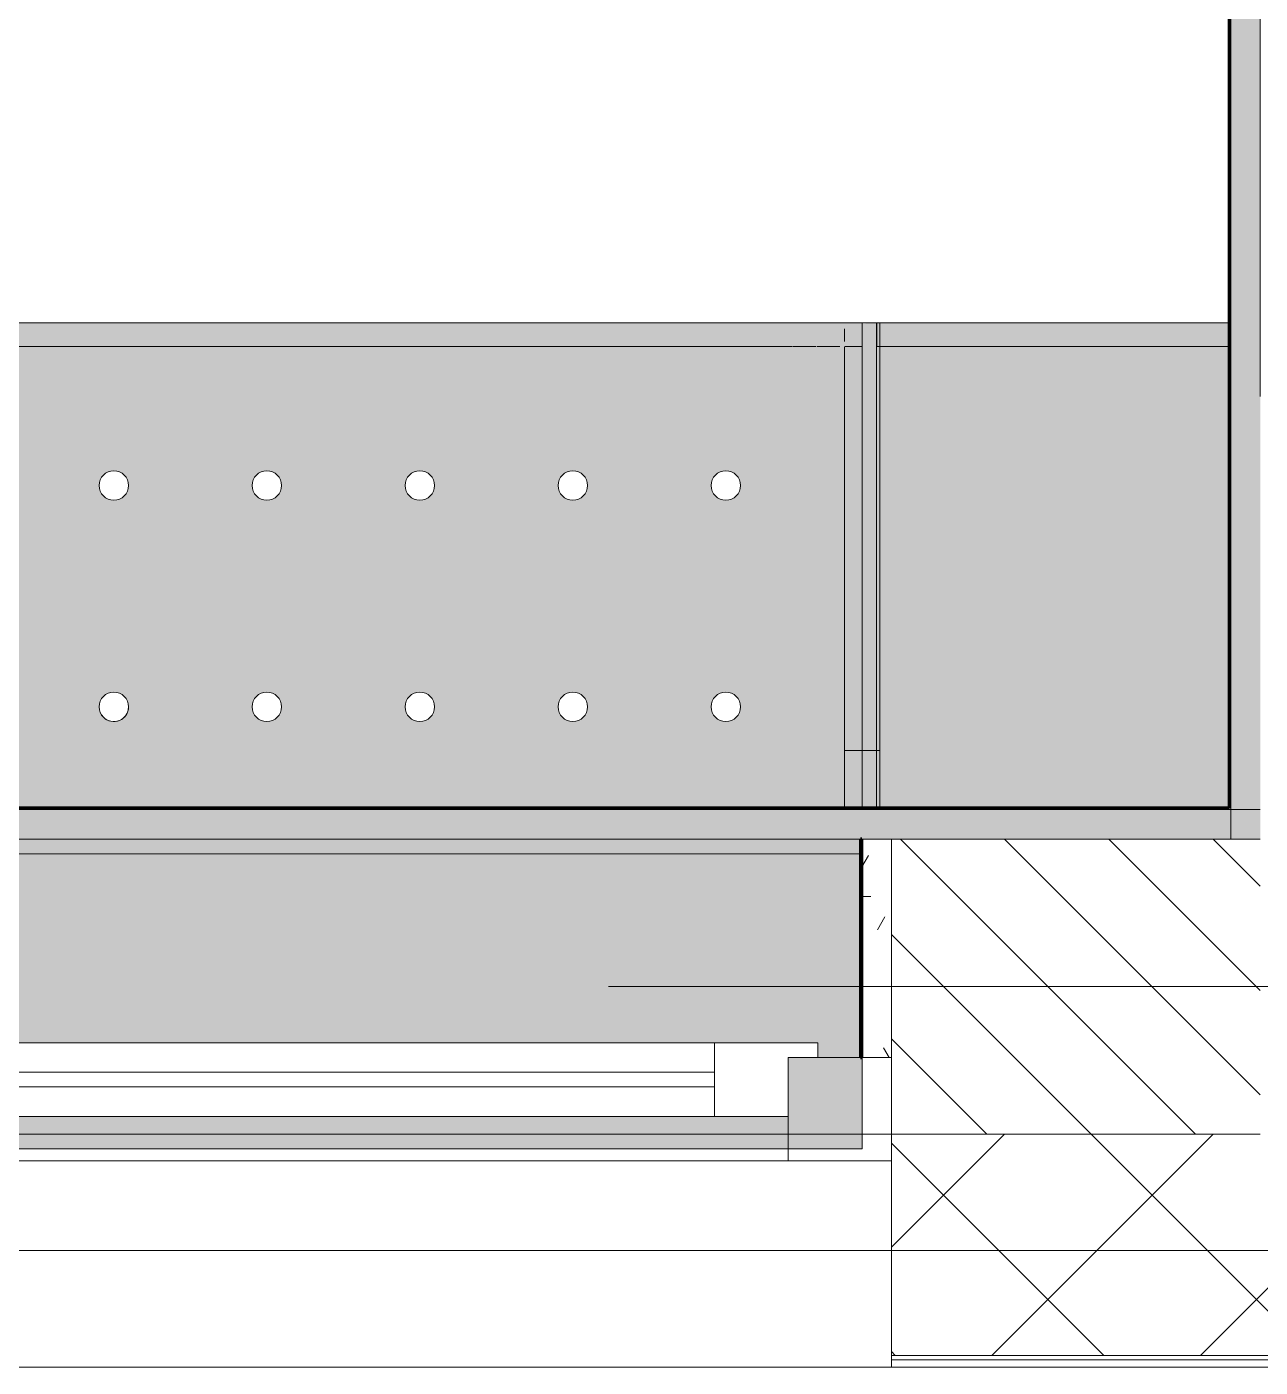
# Model space of a CAD drawing. Header units: millimetres. Extents: x 35157 to 232994, y -8553 to 29000.
# Drawn here: x 64574 to 65410, y -258 to 651 of the extents above; entities that cross this region are included whole.
import ezdxf

# ---------------------------------------------------------------- set-up
doc = ezdxf.new("R2010")
doc.units = ezdxf.units.MM
doc.linetypes.add('Осевая', pattern=[3175, 635, -476.25, 1587.5, -476.25])
for name, color, linetype, lineweight in [('A-GLAZ', 7, 'Continuous', 9), ('A-GLAZ-1', 7, 'Continuous', 13), ('A-WALL', 7, 'Continuous', 9), ('I-WALL', 7, 'Continuous', 9), ('Оси-2', 7, 'Осевая', 9)]:
    doc.layers.add(name, color=color, linetype=linetype, lineweight=lineweight)
for name, color, linetype, lineweight, true_color in [('A-WALL-1', 7, 'Continuous', 9, 0xc0c0c0), ('A-WALL-2', 7, 'Continuous', 9, 0xcbc7bf), ('A-WALL-4', 7, 'Continuous', 9, 0xff80c0), ('I-WALL-19', 7, 'Continuous', 80, 0xffd2ff), ('I-WALL-5', 7, 'Continuous', 9, 0xc0c0c0), ('I-WALL-9', 7, 'Continuous', 80, 0xff80c0), ('S-WALL-ANLY', 7, 'Continuous', 13, 0x008040), ('S-WALL-ANLY-1', 7, 'Continuous', 5, 0x008040), ('Знаки-1', 7, 'Continuous', 9, 0xc1bbaf), ('Знаки-3', 9, 'Continuous', 9, 0x808080), ('Знаки-4', 7, 'Continuous', 9, 0xaba79f), ('Знаки-5', 7, 'Continuous', 9, 0xd1cabb), ('Знаки-6', 7, 'Continuous', 9, 0xccc5b7), ('Знаки-7', 7, 'Continuous', 9, 0xd5cdbe), ('Знаки-8', 7, 'Continuous', 9, 0xd4ccbd)]:
    doc.layers.add(name, color=color, linetype=linetype, lineweight=lineweight, true_color=true_color)
doc.layers.add('Знаки-2', color=7, linetype='Continuous', lineweight=9, transparency=0.5)
pattern_1 = [(0, (0, 0), (121.92, 30.48), [10.058, -81.382, 10.058, -81.382, -487.68]), (0, (0, 0), (121.92, 30.48), [-182.88, 10.058, -172.822, 10.058, -81.382, -213.36]), (0, (0, 0), (121.92, 30.48), [-457.2, 10.058, -50.902, 10.058, -142.342]), (120, (45.72, 15.24), (-87.356454, 90.345817), [10.058, -81.382, 10.058, -81.382, -487.68]), (120, (45.72, 15.24), (-87.356454, 90.345817), [-182.88, 10.058, -172.822, 10.058, -81.382, -213.36]), (120, (45.72, 15.24), (-87.356454, 90.345817), [-457.2, 10.058, -50.902, 10.058, -142.342]), (240, (60.96, 76.2), (-34.563546, -120.825817), [10.058, -81.382, 10.058, -81.382, -487.68]), (240, (60.96, 76.2), (-34.563546, -120.825817), [-182.88, 10.058, -172.822, 10.058, -81.382, -213.36]), (240, (60.96, 76.2), (-34.563546, -120.825817), [-457.2, 10.058, -50.902, 10.058, -142.342])]

# ---------------------------------------------------------------- blocks, each defined once
blk = doc.blocks.new('120_Окно_СКБ_2Ст - 120_Окно_СКБ_2Ст 3100х2500 _мал_створка слева_-22446080-План отделки стен 2 этажа в осях 12-23')
at = {"layer": 'A-GLAZ'}
for p, q in [((1550, -57), (-1550, -57)), ((-1430, -107), (600, -107)), ((600, -117), (-1430, -117)), ((-1530, -127), (-1500, -127))]:
    blk.add_line(p, q, dxfattribs=at)
at = {"layer": 'A-GLAZ-1'}
for p, q in [((-1550, -127), (-1550, -57)), ((-1550, -57), (-1480, -57)), ((-1480, -57), (-1480, -127)), ((650, -87), (-1480, -87)), ((-1480, -87), (-1480, -127)), ((-1430, -137), (-1430, -87)), ((-1480, -127), (-1550, -127)), ((-1480, -127), (-1500, -127)), ((-1500, -127), (-1500, -137)), ((-1500, -137), (670, -137)), ((670, -137), (-1500, -137))]:
    blk.add_line(p, q, dxfattribs=at)
blk = doc.blocks.new('Зашивка радиатора_ с перфорацией М6 - Зашивка радиатора_ с перфорацией М6-V47-План отделки стен 2 этажа в осях 12-23')
at = {"layer": 'Знаки-2'}
h = blk.add_hatch(color=256, dxfattribs=at)
h.paths.add_polyline_path([(2690, 380), (-370, 380), (-369.79, 180), (2690, 180), (2690, 358.06)])
h.paths.add_polyline_path([(-319.79, 358.06), (1810.21, 358.06), (1810.21, 318.06), (1830.21, 318.06), (1830.21, 308.06), (-339.79, 308.06), (-339.79, 318.06), (-319.79, 318.06)])
h.paths.add_polyline_path([(2163.6, 358.06), (2640.21, 358.06), (2640.21, 318.06), (2660.21, 318.06), (2660.21, 308.06), (1860.21, 308.06), (1860.21, 318.06), (1880.21, 318.06), (1880.21, 358.06)])
h = blk.add_hatch(color=256, dxfattribs=at)
h.paths.add_polyline_path([(2538.68, 180), (-369.79, 179.37), (-369.79, 170.06), (2690, 170.06), (2690, 180)])
h.paths.add_polyline_path([(1788.52, 150.06), (-370, 150.06), (-370, -179.94), (2690, -179.94), (2690, 150.06), (1976.06, 150.06)])
h.paths.add_polyline_path([(2005, 90.35), (2010, 89.02), (2013.66, 85.35), (2015, 80.35), (2013.66, 75.35), (2010, 71.69), (2005, 70.35), (2000, 71.69), (1996.34, 75.35), (1995, 80.35), (1996.34, 85.35), (2000, 89.02), (2002.41, 90.01)])
h.paths.add_polyline_path([(2108.75, 90.35), (2113.75, 89.02), (2117.41, 85.35), (2118.75, 80.35), (2117.41, 75.35), (2113.75, 71.69), (2108.75, 70.35), (2103.75, 71.69), (2100.09, 75.35), (2098.75, 80.35), (2100.09, 85.35), (2103.75, 89.02), (2106.16, 90.01)])
h.paths.add_polyline_path([(1797.5, 90.35), (1802.5, 89.02), (1806.16, 85.35), (1807.5, 80.35), (1806.16, 75.35), (1802.5, 71.69), (1797.5, 70.35), (1792.5, 71.69), (1788.52, 76.13), (1787.5, 80.35), (1788.84, 85.35), (1792.5, 89.02), (1794.91, 90.01)])
h.paths.add_polyline_path([(1175, 90.35), (1180, 89.02), (1183.66, 85.35), (1185, 80.35), (1183.66, 75.35), (1180, 71.69), (1175, 70.35), (1170, 71.69), (1166.34, 75.35), (1165, 80.35), (1166.34, 85.35), (1170, 89.02), (1172.41, 90.01)])
h.paths.add_polyline_path([(1071.25, 90.35), (1076.25, 89.02), (1079.91, 85.35), (1081.25, 80.35), (1079.91, 75.35), (1076.25, 71.69), (1071.25, 70.35), (1066.25, 71.69), (1062.59, 75.35), (1061.25, 80.35), (1062.59, 85.35), (1066.25, 89.02), (1068.66, 90.01)])
h.paths.add_polyline_path([(1590, 90.35), (1595, 89.02), (1598.66, 85.35), (1600, 80.35), (1598.66, 75.35), (1595, 71.69), (1590, 70.35), (1585, 71.69), (1581.34, 75.35), (1580, 80.35), (1581.34, 85.35), (1585, 89.02), (1587.41, 90.01)])
h.paths.add_polyline_path([(1486.25, 90.35), (1491.25, 89.02), (1494.91, 85.35), (1496.25, 80.35), (1494.91, 75.35), (1491.25, 71.69), (1486.25, 70.35), (1481.25, 71.69), (1477.59, 75.35), (1476.25, 80.35), (1477.59, 85.35), (1481.25, 89.02), (1483.66, 90.01)])
h.paths.add_polyline_path([(863.75, 90.35), (868.75, 89.02), (872.41, 85.35), (873.75, 80.35), (872.41, 75.35), (868.75, 71.69), (863.75, 70.35), (858.75, 71.69), (855.09, 75.35), (853.75, 80.35), (855.09, 85.35), (858.75, 89.02), (861.16, 90.01)])
h.paths.add_polyline_path([(2420, 90.35), (2425, 89.02), (2428.66, 85.35), (2430, 80.35), (2428.66, 75.35), (2425, 71.69), (2420, 70.35), (2415, 71.69), (2411.34, 75.35), (2410, 80.35), (2411.34, 85.35), (2415, 89.02), (2417.41, 90.01)])
h.paths.add_polyline_path([(967.5, 90.35), (972.5, 89.02), (976.16, 85.35), (977.5, 80.35), (976.16, 75.35), (972.5, 71.69), (967.5, 70.35), (962.5, 71.69), (958.84, 75.35), (957.5, 80.35), (958.84, 85.35), (962.5, 89.02), (964.91, 90.01)])
h.paths.add_polyline_path([(2212.5, 90.35), (2217.5, 89.02), (2221.16, 85.35), (2222.5, 80.35), (2221.16, 75.35), (2217.5, 71.69), (2212.5, 70.35), (2207.5, 71.69), (2203.84, 75.35), (2202.5, 80.35), (2203.84, 85.35), (2207.5, 89.02), (2209.91, 90.01)])
h.paths.add_polyline_path([(1901.25, 90.35), (1906.25, 89.02), (1909.91, 85.35), (1911.25, 80.35), (1909.91, 75.35), (1906.25, 71.69), (1901.25, 70.35), (1896.25, 71.69), (1892.59, 75.35), (1891.25, 80.35), (1892.59, 85.35), (1896.25, 89.02), (1898.66, 90.01)])
h.paths.add_polyline_path([(1693.75, 90.35), (1698.75, 89.02), (1702.41, 85.35), (1703.75, 80.35), (1702.41, 75.35), (1698.75, 71.69), (1693.75, 70.35), (1688.75, 71.69), (1685.09, 75.35), (1683.75, 80.35), (1685.09, 85.35), (1688.75, 89.02), (1691.16, 90.01)])
h.paths.add_polyline_path([(1278.75, 90.35), (1283.75, 89.02), (1287.41, 85.35), (1288.75, 80.35), (1287.41, 75.35), (1283.75, 71.69), (1278.75, 70.35), (1273.75, 71.69), (1270.09, 75.35), (1268.75, 80.35), (1270.09, 85.35), (1273.75, 89.02), (1276.16, 90.01)])
h.paths.add_polyline_path([(2523.75, 90.35), (2528.75, 89.02), (2532.41, 85.35), (2533.75, 80.35), (2532.41, 75.35), (2528.75, 71.69), (2523.75, 70.35), (2518.75, 71.69), (2515.09, 75.35), (2513.75, 80.35), (2515.09, 85.35), (2518.75, 89.02), (2521.16, 90.01)])
h.paths.add_polyline_path([(1382.5, 90.35), (1387.5, 89.02), (1391.16, 85.35), (1392.5, 80.35), (1391.16, 75.35), (1387.5, 71.69), (1382.5, 70.35), (1377.5, 71.69), (1373.84, 75.35), (1372.5, 80.35), (1373.84, 85.35), (1377.5, 89.02), (1379.91, 90.01)])
h.paths.add_polyline_path([(2627.5, 90.35), (2632.5, 89.02), (2636.16, 85.35), (2637.5, 80.35), (2636.16, 75.35), (2632.5, 71.69), (2627.5, 70.35), (2622.5, 71.69), (2618.84, 75.35), (2617.5, 80.35), (2618.84, 85.35), (2622.5, 89.02), (2624.91, 90.01)])
h.paths.add_polyline_path([(2316.25, 90.35), (2321.25, 89.02), (2324.91, 85.35), (2326.25, 80.35), (2324.91, 75.35), (2321.25, 71.69), (2316.25, 70.35), (2311.25, 71.69), (2307.59, 75.35), (2306.25, 80.35), (2307.59, 85.35), (2311.25, 89.02), (2313.66, 90.01)])
h.paths.add_polyline_path([(345, 90.35), (350, 89.02), (353.66, 85.35), (355, 80.35), (353.66, 75.35), (350, 71.69), (345, 70.35), (340, 71.69), (336.34, 75.35), (335, 80.35), (336.34, 85.35), (340, 89.02), (342.41, 90.01)])
h.paths.add_polyline_path([(448.75, 90.35), (453.75, 89.02), (457.41, 85.35), (458.75, 80.35), (457.41, 75.35), (453.75, 71.69), (448.75, 70.35), (443.75, 71.69), (440.09, 75.35), (438.75, 80.35), (440.09, 85.35), (443.75, 89.02), (446.16, 90.01)])
h.paths.add_polyline_path([(552.5, 90.35), (557.5, 89.02), (561.16, 85.35), (562.5, 80.35), (561.16, 75.35), (557.5, 71.69), (552.5, 70.35), (547.5, 71.69), (543.84, 75.35), (542.5, 80.35), (543.84, 85.35), (547.5, 89.02), (549.91, 90.01)])
h.paths.add_polyline_path([(760, 90.35), (765, 89.02), (768.66, 85.35), (770, 80.35), (768.66, 75.35), (765, 71.69), (760, 70.35), (755, 71.69), (751.34, 75.35), (750, 80.35), (751.34, 85.35), (755, 89.02), (757.41, 90.01)])
h.paths.add_polyline_path([(241.25, 90.35), (246.25, 89.02), (249.91, 85.35), (251.25, 80.35), (249.91, 75.35), (246.25, 71.69), (241.25, 70.35), (236.25, 71.69), (232.59, 75.35), (231.25, 80.35), (232.59, 85.35), (236.25, 89.02), (238.66, 90.01)])
h.paths.add_polyline_path([(137.5, 90.35), (142.5, 89.02), (146.16, 85.35), (147.5, 80.35), (146.16, 75.35), (142.5, 71.69), (137.5, 70.35), (132.5, 71.69), (128.84, 75.35), (127.5, 80.35), (128.84, 85.35), (132.5, 89.02), (134.91, 90.01)])
h.paths.add_polyline_path([(33.75, 90.35), (38.75, 89.02), (42.41, 85.35), (43.75, 80.35), (42.41, 75.35), (38.75, 71.69), (33.75, 70.35), (28.75, 71.69), (25.09, 75.35), (23.75, 80.35), (25.09, 85.35), (28.75, 89.02), (31.16, 90.01)])
h.paths.add_polyline_path([(-70, 90.35), (-65, 89.02), (-61.34, 85.35), (-60, 80.35), (-61.34, 75.35), (-65, 71.69), (-70, 70.35), (-75, 71.69), (-78.66, 75.35), (-80, 80.35), (-78.66, 85.35), (-75, 89.02), (-72.59, 90.01)])
h.paths.add_polyline_path([(656.25, 90.35), (661.25, 89.02), (664.91, 85.35), (666.25, 80.35), (664.91, 75.35), (661.25, 71.69), (656.25, 70.35), (651.25, 71.69), (647.59, 75.35), (646.25, 80.35), (647.59, 85.35), (651.25, 89.02), (653.66, 90.01)])
h.paths.add_polyline_path([(-277.5, 90.35), (-272.5, 89.02), (-268.84, 85.35), (-267.5, 80.35), (-268.84, 75.35), (-272.5, 71.69), (-277.5, 70.35), (-282.5, 71.69), (-286.16, 75.35), (-287.5, 80.35), (-286.16, 85.35), (-282.5, 89.02), (-280.09, 90.01)])
h.paths.add_polyline_path([(-173.75, 90.35), (-168.75, 89.02), (-165.09, 85.35), (-163.75, 80.35), (-165.09, 75.35), (-168.75, 71.69), (-173.75, 70.35), (-178.75, 71.69), (-182.41, 75.35), (-183.75, 80.35), (-182.41, 85.35), (-178.75, 89.02), (-176.34, 90.01)])
h.paths.add_polyline_path([(967.5, -59.65), (972.5, -60.98), (976.16, -64.65), (977.5, -69.65), (976.16, -74.65), (972.5, -78.31), (967.5, -79.65), (962.5, -78.31), (958.84, -74.65), (957.5, -69.65), (958.84, -64.65), (962.5, -60.98), (964.91, -59.99)])
h.paths.add_polyline_path([(1901.25, -59.65), (1906.25, -60.98), (1909.91, -64.65), (1911.25, -69.65), (1909.91, -74.65), (1906.25, -78.31), (1901.25, -79.65), (1896.25, -78.31), (1892.59, -74.65), (1891.25, -69.65), (1892.59, -64.65), (1896.25, -60.98), (1898.66, -59.99)])
h.paths.add_polyline_path([(2627.5, -59.65), (2632.5, -60.98), (2636.16, -64.65), (2637.5, -69.65), (2636.16, -74.65), (2632.5, -78.31), (2627.5, -79.65), (2622.5, -78.31), (2618.84, -74.65), (2617.5, -69.65), (2618.84, -64.65), (2622.5, -60.98), (2624.91, -59.99)])
h.paths.add_polyline_path([(1486.25, -59.65), (1491.25, -60.98), (1494.91, -64.65), (1496.25, -69.65), (1494.91, -74.65), (1491.25, -78.31), (1486.25, -79.65), (1481.25, -78.31), (1477.59, -74.65), (1476.25, -69.65), (1477.59, -64.65), (1481.25, -60.98), (1483.66, -59.99)])
h.paths.add_polyline_path([(1693.75, -59.65), (1698.75, -60.98), (1702.41, -64.65), (1703.75, -69.65), (1702.41, -74.65), (1698.75, -78.31), (1693.75, -79.65), (1688.75, -78.31), (1685.09, -74.65), (1683.75, -69.65), (1685.09, -64.65), (1688.75, -60.98), (1691.16, -59.99)])
h.paths.add_polyline_path([(1071.25, -59.65), (1076.25, -60.98), (1079.91, -64.65), (1081.25, -69.65), (1079.91, -74.65), (1076.25, -78.31), (1071.25, -79.65), (1066.25, -78.31), (1062.59, -74.65), (1061.25, -69.65), (1062.59, -64.65), (1066.25, -60.98), (1068.66, -59.99)])
h.paths.add_polyline_path([(760, -59.65), (765, -60.98), (768.66, -64.65), (770, -69.65), (768.66, -74.65), (765, -78.31), (760, -79.65), (755, -78.31), (751.34, -74.65), (750, -69.65), (751.34, -64.65), (755, -60.98), (757.41, -59.99)])
h.paths.add_polyline_path([(2316.25, -59.65), (2321.25, -60.98), (2324.91, -64.65), (2326.25, -69.65), (2324.91, -74.65), (2321.25, -78.31), (2316.25, -79.65), (2311.25, -78.31), (2307.59, -74.65), (2306.25, -69.65), (2307.59, -64.65), (2311.25, -60.98), (2313.66, -59.99)])
h.paths.add_polyline_path([(1590, -59.65), (1595, -60.98), (1598.66, -64.65), (1600, -69.65), (1598.66, -74.65), (1595, -78.31), (1590, -79.65), (1585, -78.31), (1581.34, -74.65), (1580, -69.65), (1581.34, -64.65), (1585, -60.98), (1587.41, -59.99)])
h.paths.add_polyline_path([(2212.5, -59.65), (2217.5, -60.98), (2221.16, -64.65), (2222.5, -69.65), (2221.16, -74.65), (2217.5, -78.31), (2212.5, -79.65), (2207.5, -78.31), (2203.84, -74.65), (2202.5, -69.65), (2203.84, -64.65), (2207.5, -60.98), (2209.91, -59.99)])
h.paths.add_polyline_path([(1175, -59.65), (1180, -60.98), (1183.66, -64.65), (1185, -69.65), (1183.66, -74.65), (1180, -78.31), (1175, -79.65), (1170, -78.31), (1166.34, -74.65), (1165, -69.65), (1166.34, -64.65), (1170, -60.98), (1172.41, -59.99)])
h.paths.add_polyline_path([(2420, -59.65), (2425, -60.98), (2428.66, -64.65), (2430, -69.65), (2428.66, -74.65), (2425, -78.31), (2420, -79.65), (2415, -78.31), (2411.34, -74.65), (2410, -69.65), (2411.34, -64.65), (2415, -60.98), (2417.41, -59.99)])
h.paths.add_polyline_path([(2523.75, -59.65), (2528.75, -60.98), (2532.41, -64.65), (2533.75, -69.65), (2532.41, -74.65), (2528.75, -78.31), (2523.75, -79.65), (2518.75, -78.31), (2515.09, -74.65), (2513.75, -69.65), (2515.09, -64.65), (2518.75, -60.98), (2521.16, -59.99)])
h.paths.add_polyline_path([(1278.75, -59.65), (1283.75, -60.98), (1287.41, -64.65), (1288.75, -69.65), (1287.41, -74.65), (1283.75, -78.31), (1278.75, -79.65), (1273.75, -78.31), (1270.09, -74.65), (1268.75, -69.65), (1270.09, -64.65), (1273.75, -60.98), (1276.16, -59.99)])
h.paths.add_polyline_path([(2005, -59.65), (2010, -60.98), (2013.66, -64.65), (2015, -69.65), (2013.66, -74.65), (2010, -78.31), (2005, -79.65), (2000, -78.31), (1996.34, -74.65), (1995, -69.65), (1996.34, -64.65), (2000, -60.98), (2002.41, -59.99)])
h.paths.add_polyline_path([(863.75, -59.65), (868.75, -60.98), (872.41, -64.65), (873.75, -69.65), (872.41, -74.65), (868.75, -78.31), (863.75, -79.65), (858.75, -78.31), (855.09, -74.65), (853.75, -69.65), (855.09, -64.65), (858.75, -60.98), (861.16, -59.99)])
h.paths.add_polyline_path([(2108.75, -59.65), (2113.75, -60.98), (2117.41, -64.65), (2118.75, -69.65), (2117.41, -74.65), (2113.75, -78.31), (2108.75, -79.65), (2103.75, -78.31), (2100.09, -74.65), (2098.75, -69.65), (2100.09, -64.65), (2103.75, -60.98), (2106.16, -59.99)])
h.paths.add_polyline_path([(1382.5, -59.65), (1387.5, -60.98), (1391.16, -64.65), (1392.5, -69.65), (1391.16, -74.65), (1387.5, -78.31), (1382.5, -79.65), (1377.5, -78.31), (1373.84, -74.65), (1372.5, -69.65), (1373.84, -64.65), (1377.5, -60.98), (1379.91, -59.99)])
h.paths.add_polyline_path([(1797.5, -59.65), (1802.5, -60.98), (1806.16, -64.65), (1807.5, -69.65), (1806.16, -74.65), (1802.5, -78.31), (1797.5, -79.65), (1792.5, -78.31), (1788.52, -73.87), (1787.5, -69.65), (1788.84, -64.65), (1792.5, -60.98), (1794.91, -59.99)])
h.paths.add_polyline_path([(137.5, -59.65), (142.5, -60.98), (146.16, -64.65), (147.5, -69.65), (146.16, -74.65), (142.5, -78.31), (137.5, -79.65), (132.5, -78.31), (128.84, -74.65), (127.5, -69.65), (128.84, -64.65), (132.5, -60.98), (134.91, -59.99)])
h.paths.add_polyline_path([(241.25, -59.65), (246.25, -60.98), (249.91, -64.65), (251.25, -69.65), (249.91, -74.65), (246.25, -78.31), (241.25, -79.65), (236.25, -78.31), (232.59, -74.65), (231.25, -69.65), (232.59, -64.65), (236.25, -60.98), (238.66, -59.99)])
h.paths.add_polyline_path([(345, -59.65), (350, -60.98), (353.66, -64.65), (355, -69.65), (353.66, -74.65), (350, -78.31), (345, -79.65), (340, -78.31), (336.34, -74.65), (335, -69.65), (336.34, -64.65), (340, -60.98), (342.41, -59.99)])
h.paths.add_polyline_path([(33.75, -59.65), (38.75, -60.98), (42.41, -64.65), (43.75, -69.65), (42.41, -74.65), (38.75, -78.31), (33.75, -79.65), (28.75, -78.31), (25.09, -74.65), (23.75, -69.65), (25.09, -64.65), (28.75, -60.98), (31.16, -59.99)])
h.paths.add_polyline_path([(-173.75, -59.65), (-168.75, -60.98), (-165.09, -64.65), (-163.75, -69.65), (-165.09, -74.65), (-168.75, -78.31), (-173.75, -79.65), (-178.75, -78.31), (-182.41, -74.65), (-183.75, -69.65), (-182.41, -64.65), (-178.75, -60.98), (-176.34, -59.99)])
h.paths.add_polyline_path([(-70, -59.65), (-65, -60.98), (-61.34, -64.65), (-60, -69.65), (-61.34, -74.65), (-65, -78.31), (-70, -79.65), (-75, -78.31), (-78.66, -74.65), (-80, -69.65), (-78.66, -64.65), (-75, -60.98), (-72.59, -59.99)])
h.paths.add_polyline_path([(448.75, -59.65), (453.75, -60.98), (457.41, -64.65), (458.75, -69.65), (457.41, -74.65), (453.75, -78.31), (448.75, -79.65), (443.75, -78.31), (440.09, -74.65), (438.75, -69.65), (440.09, -64.65), (443.75, -60.98), (446.16, -59.99)])
h.paths.add_polyline_path([(656.25, -59.65), (661.25, -60.98), (664.91, -64.65), (666.25, -69.65), (664.91, -74.65), (661.25, -78.31), (656.25, -79.65), (651.25, -78.31), (647.59, -74.65), (646.25, -69.65), (647.59, -64.65), (651.25, -60.98), (653.66, -59.99)])
h.paths.add_polyline_path([(-277.5, -59.65), (-272.5, -60.98), (-268.84, -64.65), (-267.5, -69.65), (-268.84, -74.65), (-272.5, -78.31), (-277.5, -79.65), (-282.5, -78.31), (-286.16, -74.65), (-287.5, -69.65), (-286.16, -64.65), (-282.5, -60.98), (-280.09, -59.99)])
h.paths.add_polyline_path([(552.5, -59.65), (557.5, -60.98), (561.16, -64.65), (562.5, -69.65), (561.16, -74.65), (557.5, -78.31), (552.5, -79.65), (547.5, -78.31), (543.84, -74.65), (542.5, -69.65), (543.84, -64.65), (547.5, -60.98), (549.91, -59.99)])
for points in [[(2682.15, -163.94), (-370, -163.94), (-370, -179.94), (2690, -179.94), (2690, -163.94), (2682.38, -163.94)], [(-235, -163.94), (-260, -164.51), (-259.32, -179.94), (-220, -179.94), (-220.68, -163.94), (-234.82, -163.94)], [(-235, -163.94), (-260, -164.51), (-259.32, -179.94), (-220, -179.94), (-220.68, -163.94), (-234.82, -163.94)], [(-239.38, -163.94), (-250, -163.94), (-249.66, -179.94), (-230, -179.94), (-230.34, -163.94), (-237.41, -163.94)], [(-240, -163.94), (-250, -163.94), (-249.66, -179.94), (-230, -179.94), (-230.34, -163.94), (-239.38, -163.94)], [(-140.07, -163.94), (-160, -164.19), (-159.32, -179.94), (-120, -179.94), (-120.68, -163.94), (-140, -163.94)], [(-135, -163.94), (-160, -164.19), (-159.32, -179.94), (-120, -179.94), (-120.68, -163.94), (-134.82, -163.94)], [(-140.07, -163.94), (-150, -164.63), (-149.66, -179.94), (-130, -179.94), (-130.34, -163.94), (-140, -163.94)], [(-140, -163.94), (-150, -164.63), (-149.66, -179.94), (-130, -179.94), (-130.34, -163.94), (-137.41, -163.94)], [(-40, -163.94), (-60, -163.94), (-59.32, -179.94), (-20, -179.94), (-20.68, -163.94), (-34.82, -163.94)], [(-35, -163.94), (-60, -163.94), (-59.32, -179.94), (-20, -179.94), (-20.68, -163.94), (-34.82, -163.94)], [(-40, -163.94), (-50, -163.94), (-49.66, -179.94), (-30, -179.94), (-30.34, -163.94), (-37.41, -163.94)], [(-40, -163.94), (-50, -163.94), (-49.66, -179.94), (-30, -179.94), (-30.34, -163.94), (-37.41, -163.94)], [(65, -163.94), (40, -163.94), (40.68, -179.94), (80, -179.94), (79.32, -163.94), (65.18, -163.94)], [(65, -163.94), (40, -163.94), (40.68, -179.94), (80, -179.94), (79.32, -163.94), (65.18, -163.94)], [(60, -163.94), (50, -163.94), (50.34, -179.94), (70, -179.94), (69.66, -163.94), (62.59, -163.94)], [(60, -163.94), (50, -163.94), (50.34, -179.94), (70, -179.94), (69.66, -163.94), (62.59, -163.94)], [(160, -163.94), (140, -163.94), (140.68, -179.94), (180, -179.94), (179.32, -163.94), (165.18, -163.94)], [(165, -163.94), (140, -163.94), (140.68, -179.94), (180, -179.94), (179.32, -163.94), (165.18, -163.94)], [(160, -163.94), (150, -163.94), (150.34, -179.94), (170, -179.94), (169.66, -163.94), (162.59, -163.94)], [(160, -163.94), (150, -163.94), (150.34, -179.94), (170, -179.94), (169.66, -163.94), (162.59, -163.94)]]:
    blk.add_hatch(color=256, dxfattribs=at).paths.add_polyline_path(points)
at = {"layer": 'Знаки-1'}
for p, q in [((2690, 180), (-369.79, 180)), ((-369.79, 180), (2690, 180)), ((-370, -163.94), (-358.26, -163.94)), ((-370, -163.94), (-370, -179.94)), ((-339.21, -163.94), (-354.88, -163.94)), ((-322.71, -163.94), (-338.39, -163.94)), ((-260, -163.94), (-322.14, -163.94)), ((-260, -163.94), (-250, -163.94)), ((-250, -163.94), (-260, -163.94)), ((-250, -163.94), (-240, -163.94)), ((-240, -163.94), (-250, -163.94)), ((-239.37, -163.94), (-230, -163.94)), ((-230, -163.94), (-239.37, -163.94)), ((-230, -163.94), (-222.8, -163.94)), ((-222.8, -163.94), (-230, -163.94)), ((-222.68, -163.94), (-220, -163.94)), ((-220, -163.94), (-222.68, -163.94)), ((-160, -163.94), (-220, -163.94)), ((-160, -163.94), (-157.32, -163.94)), ((-157.32, -163.94), (-160, -163.94)), ((-156.71, -163.94), (-140.07, -163.94)), ((-140.07, -163.94), (-156.71, -163.94)), ((-140, -163.94), (-123.41, -163.94)), ((-123.41, -163.94), (-140, -163.94)), ((-122.68, -163.94), (-120, -163.94)), ((-120, -163.94), (-122.68, -163.94)), ((-60, -163.94), (-120, -163.94)), ((-60, -163.94), (-20, -163.94)), ((-20, -163.94), (-60, -163.94)), ((40, -163.94), (-20, -163.94)), ((40, -163.94), (50, -163.94)), ((50, -163.94), (40, -163.94)), ((50, -163.94), (70, -163.94)), ((70, -163.94), (50, -163.94)), ((70, -163.94), (80, -163.94)), ((80, -163.94), (70, -163.94)), ((140, -163.94), (80, -163.94)), ((140, -163.94), (180, -163.94)), ((180, -163.94), (140, -163.94)), ((240, -163.94), (180, -163.94)), ((-358, -179.94), (-370, -179.94)), ((-358, -179.94), (-260, -179.94)), ((-260, -179.94), (-250, -179.94)), ((-250, -179.94), (-260, -179.94)), ((-250, -179.94), (-230, -179.94)), ((-245, -179.94), (-250, -179.94)), ((-230, -179.94), (-245, -179.94)), ((-230, -179.94), (-220, -179.94)), ((-220, -179.94), (-230, -179.94)), ((-220, -179.94), (-160, -179.94)), ((-160, -179.94), (-150, -179.94)), ((-120, -179.94), (-160, -179.94)), ((-150, -179.94), (-120, -179.94)), ((-120, -179.94), (-60, -179.94)), ((-60, -179.94), (-20, -179.94)), ((-20, -179.94), (-60, -179.94)), ((-20, -179.94), (40, -179.94)), ((40, -179.94), (50, -179.94)), ((50, -179.94), (40, -179.94)), ((50, -179.94), (70, -179.94)), ((70, -179.94), (50, -179.94)), ((70, -179.94), (80, -179.94)), ((80, -179.94), (70, -179.94)), ((80, -179.94), (140, -179.94)), ((140, -179.94), (180, -179.94)), ((180, -179.94), (140, -179.94)), ((180, -179.94), (240, -179.94))]:
    blk.add_line(p, q, dxfattribs=at)
at = {"layer": 'Знаки-3'}
for p, q in [((2690, 380), (-370, 380)), ((-370, 380), (-370, 318.06)), ((-369.79, 180), (2690, 180)), ((2690, 180), (-369.79, 180)), ((-370, 150.06), (-370, -179.94)), ((-370, -179.94), (2690, -179.94))]:
    blk.add_line(p, q, dxfattribs=at)
for centre, start, end in [((-277.5, 80.35), 0, 180), ((-173.75, 80.35), 0, 180), ((-70, 80.35), 0, 180), ((33.75, 80.35), 0, 180), ((137.5, 80.35), 0, 180), ((-277.5, 80.35), 180, 360), ((-173.75, 80.35), 180, 0), ((-70, 80.35), 180, 0), ((33.75, 80.35), 180, 360), ((137.5, 80.35), 180, 0), ((-277.5, -69.65), 0, 180), ((-173.75, -69.65), 0, 180), ((-70, -69.65), 0, 180), ((33.75, -69.65), 0, 180), ((137.5, -69.65), 0, 180), ((-277.5, -69.65), 180, 0), ((-173.75, -69.65), 180, 0), ((-70, -69.65), 180, 0), ((33.75, -69.65), 180, 0), ((137.5, -69.65), 180, 0)]:
    blk.add_arc(centre, 10, start, end, dxfattribs=at)
at = {"layer": 'Знаки-4'}
for p, q in [((-370, 318.06), (-370, 380)), ((-370, 380), (2690, 380)), ((-370, -179.94), (-370, 150.06)), ((-354.88, -163.94), (-339.21, -163.94)), ((-338.39, -163.94), (-322.71, -163.94)), ((-322.14, -163.94), (2646.93, -163.94)), ((2690, -179.94), (-370, -179.94)), ((2690, -179.94), (-358, -179.94))]:
    blk.add_line(p, q, dxfattribs=at)
for centre, start, end in [((-277.5, 80.35), 0, 180), ((-173.75, 80.35), 0, 180), ((-70, 80.35), 0, 180), ((33.75, 80.35), 0, 180), ((137.5, 80.35), 45, 180), ((137.5, 80.35), 0, 45), ((-277.5, 80.35), 180, 360), ((-173.75, 80.35), 180, 360), ((-70, 80.35), 180, 360), ((33.75, 80.35), 180, 360), ((137.5, 80.35), 180, 360), ((-277.5, -69.65), 0, 180), ((-173.75, -69.65), 0, 180), ((-70, -69.65), 0, 180), ((33.75, -69.65), 0, 180), ((137.5, -69.65), 0, 180), ((-277.5, -69.65), 180, 360), ((-173.75, -69.65), 180, 360), ((-70, -69.65), 180, 360), ((33.75, -69.65), 180, 360), ((137.5, -69.65), 180, 360)]:
    blk.add_arc(centre, 10, start, end, dxfattribs=at)
at = {"layer": 'Знаки-5'}
for p, q in [((-358.26, -163.94), (-370, -163.94)), ((-370, -163.94), (-370, -179.94)), ((-250, -163.94), (-259.32, -163.94)), ((-250, -163.94), (-249.66, -163.94)), ((-245.19, -163.94), (-250, -163.94)), ((-249.66, -163.94), (-245.19, -163.94)), ((-245, -163.94), (-240, -163.94)), ((-240, -163.94), (-245, -163.94)), ((-239.37, -163.94), (-237.41, -163.94)), ((-235, -163.94), (-239.37, -163.94)), ((-237.41, -163.94), (-235, -163.94)), ((-234.81, -163.94), (-231.34, -163.94)), ((-230.34, -163.94), (-234.81, -163.94)), ((-231.34, -163.94), (-230, -163.94)), ((-230, -163.94), (-230.34, -163.94)), ((-222.83, -163.94), (-230, -163.94)), ((-220.68, -163.94), (-222.68, -163.94)), ((-157.32, -163.94), (-159.32, -163.94)), ((-150, -163.94), (-156.62, -163.94)), ((-150, -163.94), (-149.66, -163.94)), ((-147.07, -163.94), (-150, -163.94)), ((-149.66, -163.94), (-145.19, -163.94)), ((-145.19, -163.94), (-147.07, -163.94)), ((-145, -163.94), (-140.07, -163.94)), ((-140.07, -163.94), (-145, -163.94)), ((-140, -163.94), (-137.41, -163.94)), ((-137.41, -163.94), (-140, -163.94)), ((-137.41, -163.94), (-135, -163.94)), ((-135, -163.94), (-137.41, -163.94)), ((-134.81, -163.94), (-130, -163.94)), ((-131.34, -163.94), (-134.81, -163.94)), ((-130.34, -163.94), (-131.34, -163.94)), ((-130, -163.94), (-130.34, -163.94)), ((-123.52, -163.94), (-130, -163.94)), ((-120.68, -163.94), (-122.68, -163.94)), ((-50, -163.94), (-59.32, -163.94)), ((-48.72, -163.94), (-45.18, -163.94)), ((-45.18, -163.94), (-48.72, -163.94)), ((-45, -163.94), (-35, -163.94)), ((-35, -163.94), (-45, -163.94)), ((-34.82, -163.94), (-31.28, -163.94)), ((-31.28, -163.94), (-34.82, -163.94)), ((-20.68, -163.94), (-30, -163.94)), ((50, -163.94), (40.68, -163.94)), ((50, -163.94), (50.34, -163.94)), ((50.34, -163.94), (50, -163.94)), ((50.34, -163.94), (51.34, -163.94)), ((51.34, -163.94), (50.34, -163.94)), ((51.34, -163.94), (54.81, -163.94)), ((54.81, -163.94), (51.34, -163.94)), ((55, -163.94), (65, -163.94)), ((57.41, -163.94), (55, -163.94)), ((60, -163.94), (57.41, -163.94)), ((65, -163.94), (60, -163.94)), ((65.19, -163.94), (68.66, -163.94)), ((67.07, -163.94), (65.19, -163.94)), ((68.66, -163.94), (67.07, -163.94)), ((68.66, -163.94), (69.66, -163.94)), ((70, -163.94), (68.66, -163.94)), ((69.66, -163.94), (70, -163.94)), ((79.32, -163.94), (70, -163.94)), ((150, -163.94), (140.68, -163.94)), ((150, -163.94), (154.81, -163.94)), ((154.81, -163.94), (150, -163.94)), ((155, -163.94), (165, -163.94)), ((157.41, -163.94), (155, -163.94)), ((165, -163.94), (157.41, -163.94)), ((165.19, -163.94), (170, -163.94)), ((167.07, -163.94), (165.19, -163.94)), ((170, -163.94), (167.07, -163.94)), ((179.32, -163.94), (170, -163.94)), ((-370, -179.94), (-358, -179.94)), ((-259.32, -179.94), (-250, -179.94)), ((-250, -179.94), (-248.66, -179.94)), ((-245.19, -179.94), (-250, -179.94)), ((-248.66, -179.94), (-245.19, -179.94)), ((-245, -179.94), (-242.59, -179.94)), ((-237.41, -179.94), (-245, -179.94)), ((-242.59, -179.94), (-235, -179.94)), ((-235, -179.94), (-237.41, -179.94)), ((-234.81, -179.94), (-230.34, -179.94)), ((-231.34, -179.94), (-234.81, -179.94)), ((-230, -179.94), (-231.34, -179.94)), ((-230.34, -179.94), (-230, -179.94)), ((-230, -179.94), (-220.68, -179.94)), ((-159.32, -179.94), (-150, -179.94)), ((-150, -179.94), (-145.19, -179.94)), ((-145.19, -179.94), (-150, -179.94)), ((-145, -179.94), (-137.41, -179.94)), ((-135, -179.94), (-145, -179.94)), ((-137.41, -179.94), (-135, -179.94)), ((-134.81, -179.94), (-130, -179.94)), ((-130, -179.94), (-134.81, -179.94)), ((-130, -179.94), (-120.68, -179.94)), ((-59.32, -179.94), (-50, -179.94)), ((-48.72, -179.94), (-45.18, -179.94)), ((-45.18, -179.94), (-48.72, -179.94)), ((-45, -179.94), (-40, -179.94)), ((-35, -179.94), (-45, -179.94)), ((-40, -179.94), (-35, -179.94)), ((-34.82, -179.94), (-31.28, -179.94)), ((-31.28, -179.94), (-34.82, -179.94)), ((-30, -179.94), (-20.68, -179.94)), ((40.68, -179.94), (50, -179.94)), ((50, -179.94), (54.81, -179.94)), ((50.34, -179.94), (50, -179.94)), ((54.81, -179.94), (50.34, -179.94)), ((55, -179.94), (65, -179.94)), ((60, -179.94), (55, -179.94)), ((65, -179.94), (60, -179.94)), ((65.19, -179.94), (67.07, -179.94)), ((69.66, -179.94), (65.19, -179.94)), ((67.07, -179.94), (68.66, -179.94)), ((68.66, -179.94), (70, -179.94)), ((70, -179.94), (69.66, -179.94)), ((70, -179.94), (79.32, -179.94)), ((140.68, -179.94), (150, -179.94)), ((150, -179.94), (150.34, -179.94)), ((154.81, -179.94), (150, -179.94)), ((150.34, -179.94), (151.34, -179.94)), ((151.34, -179.94), (154.81, -179.94)), ((155, -179.94), (165, -179.94)), ((165, -179.94), (155, -179.94)), ((165.19, -179.94), (170, -179.94)), ((170, -179.94), (165.19, -179.94)), ((170, -179.94), (179.32, -179.94))]:
    blk.add_line(p, q, dxfattribs=at)
at = {"layer": 'Знаки-6'}
for p, q in [((-260, -163.94), (-250, -163.94)), ((-250, -163.94), (-260, -163.94)), ((-248.72, -163.94), (-245.18, -163.94)), ((-245.18, -163.94), (-248.72, -163.94)), ((-245, -163.94), (-240, -163.94)), ((-240, -163.94), (-245, -163.94)), ((-239.37, -163.94), (-235, -163.94)), ((-235, -163.94), (-239.37, -163.94)), ((-234.82, -163.94), (-231.28, -163.94)), ((-231.28, -163.94), (-234.82, -163.94)), ((-230, -163.94), (-222.8, -163.94)), ((-222.8, -163.94), (-230, -163.94)), ((-222.68, -163.94), (-220, -163.94)), ((-220, -163.94), (-222.68, -163.94)), ((-160, -163.94), (-157.32, -163.94)), ((-157.32, -163.94), (-160, -163.94)), ((-156.71, -163.94), (-150, -163.94)), ((-150, -163.94), (-156.71, -163.94)), ((-150, -163.94), (-145.19, -163.94)), ((-145.19, -163.94), (-150, -163.94)), ((-145, -163.94), (-140.07, -163.94)), ((-140.07, -163.94), (-145, -163.94)), ((-140, -163.94), (-135, -163.94)), ((-135, -163.94), (-140, -163.94)), ((-134.81, -163.94), (-130, -163.94)), ((-130, -163.94), (-134.81, -163.94)), ((-130, -163.94), (-123.41, -163.94)), ((-123.41, -163.94), (-130, -163.94)), ((-122.68, -163.94), (-120, -163.94)), ((-120, -163.94), (-122.68, -163.94)), ((-60, -163.94), (-50, -163.94)), ((-50, -163.94), (-60, -163.94)), ((-50, -163.94), (-45.19, -163.94)), ((-45.19, -163.94), (-50, -163.94)), ((-45, -163.94), (-35, -163.94)), ((-35, -163.94), (-45, -163.94)), ((-34.81, -163.94), (-30, -163.94)), ((-30, -163.94), (-34.81, -163.94)), ((-30, -163.94), (-20, -163.94)), ((-20, -163.94), (-30, -163.94)), ((40, -163.94), (50, -163.94)), ((50, -163.94), (40, -163.94)), ((51.28, -163.94), (54.82, -163.94)), ((54.82, -163.94), (51.28, -163.94)), ((55, -163.94), (65, -163.94)), ((65, -163.94), (55, -163.94)), ((65.18, -163.94), (68.72, -163.94)), ((68.72, -163.94), (65.18, -163.94)), ((70, -163.94), (80, -163.94)), ((80, -163.94), (70, -163.94)), ((140, -163.94), (150, -163.94)), ((150, -163.94), (140, -163.94)), ((150, -163.94), (154.81, -163.94)), ((154.81, -163.94), (150, -163.94)), ((155, -163.94), (165, -163.94)), ((165, -163.94), (155, -163.94)), ((165.19, -163.94), (170, -163.94)), ((170, -163.94), (165.19, -163.94)), ((170, -163.94), (180, -163.94)), ((180, -163.94), (170, -163.94)), ((-260, -179.94), (-250, -179.94)), ((-250, -179.94), (-260, -179.94)), ((-248.72, -179.94), (-245.18, -179.94)), ((-245.18, -179.94), (-248.72, -179.94)), ((-245, -179.94), (-235, -179.94)), ((-235, -179.94), (-245, -179.94)), ((-234.82, -179.94), (-231.28, -179.94)), ((-231.28, -179.94), (-234.82, -179.94)), ((-230, -179.94), (-220, -179.94)), ((-220, -179.94), (-230, -179.94)), ((-160, -179.94), (-150, -179.94)), ((-150, -179.94), (-160, -179.94)), ((-150, -179.94), (-145.19, -179.94)), ((-145.19, -179.94), (-150, -179.94)), ((-145, -179.94), (-135, -179.94)), ((-135, -179.94), (-145, -179.94)), ((-134.81, -179.94), (-130, -179.94)), ((-130, -179.94), (-134.81, -179.94)), ((-130, -179.94), (-120, -179.94)), ((-120, -179.94), (-130, -179.94)), ((-60, -179.94), (-50, -179.94)), ((-50, -179.94), (-60, -179.94)), ((-50, -179.94), (-45.19, -179.94)), ((-45.19, -179.94), (-50, -179.94)), ((-45, -179.94), (-35, -179.94)), ((-35, -179.94), (-45, -179.94)), ((-34.81, -179.94), (-30, -179.94)), ((-30, -179.94), (-34.81, -179.94)), ((-30, -179.94), (-20, -179.94)), ((-20, -179.94), (-30, -179.94)), ((40, -179.94), (50, -179.94)), ((50, -179.94), (40, -179.94)), ((51.28, -179.94), (54.82, -179.94)), ((54.82, -179.94), (51.28, -179.94)), ((55, -179.94), (65, -179.94)), ((65, -179.94), (55, -179.94)), ((65.18, -179.94), (68.72, -179.94)), ((68.72, -179.94), (65.18, -179.94)), ((70, -179.94), (80, -179.94)), ((80, -179.94), (70, -179.94)), ((140, -179.94), (150, -179.94)), ((150, -179.94), (140, -179.94)), ((150, -179.94), (154.81, -179.94)), ((154.81, -179.94), (150, -179.94)), ((155, -179.94), (165, -179.94)), ((165, -179.94), (155, -179.94)), ((165.19, -179.94), (170, -179.94)), ((170, -179.94), (165.19, -179.94)), ((170, -179.94), (174.14, -179.94)), ((180, -179.94), (170, -179.94)), ((174.14, -179.94), (180, -179.94))]:
    blk.add_line(p, q, dxfattribs=at)
at = {"layer": 'Знаки-7'}
for p, q in [((-245.18, -163.94), (-248.66, -163.94)), ((-240, -163.94), (-245, -163.94)), ((-235, -163.94), (-239.38, -163.94)), ((-231.34, -163.94), (-234.82, -163.94)), ((-145.18, -163.94), (-148.66, -163.94)), ((-140.07, -163.94), (-145, -163.94)), ((-135, -163.94), (-140, -163.94)), ((-131.34, -163.94), (-134.82, -163.94)), ((-45.18, -163.94), (-48.66, -163.94)), ((-35, -163.94), (-45, -163.94)), ((-31.34, -163.94), (-34.82, -163.94)), ((54.82, -163.94), (51.34, -163.94)), ((65, -163.94), (55, -163.94)), ((68.66, -163.94), (65.18, -163.94)), ((154.82, -163.94), (151.34, -163.94)), ((165, -163.94), (155, -163.94)), ((168.66, -163.94), (165.18, -163.94)), ((-248.66, -179.94), (-245.18, -179.94)), ((-245, -179.94), (-235, -179.94)), ((-234.82, -179.94), (-231.34, -179.94)), ((-148.66, -179.94), (-145.18, -179.94)), ((-145, -179.94), (-135, -179.94)), ((-134.82, -179.94), (-131.34, -179.94)), ((-48.66, -179.94), (-45.18, -179.94)), ((-45, -179.94), (-35, -179.94)), ((-34.82, -179.94), (-31.34, -179.94)), ((51.34, -179.94), (54.82, -179.94)), ((55, -179.94), (65, -179.94)), ((65.18, -179.94), (68.66, -179.94)), ((151.34, -179.94), (154.82, -179.94)), ((155, -179.94), (165, -179.94)), ((165.18, -179.94), (168.66, -179.94))]:
    blk.add_line(p, q, dxfattribs=at)
at = {"layer": 'Знаки-8'}
for p, q in [((-248.72, -163.94), (-245.18, -163.94)), ((-245.18, -163.94), (-248.72, -163.94)), ((-245, -163.94), (-240, -163.94)), ((-240, -163.94), (-245, -163.94)), ((-239.37, -163.94), (-235, -163.94)), ((-235, -163.94), (-239.37, -163.94)), ((-234.82, -163.94), (-231.28, -163.94)), ((-231.28, -163.94), (-234.82, -163.94)), ((-148.72, -163.94), (-145.18, -163.94)), ((-145.18, -163.94), (-148.72, -163.94)), ((-145, -163.94), (-140.07, -163.94)), ((-140.07, -163.94), (-145, -163.94)), ((-140, -163.94), (-135, -163.94)), ((-135, -163.94), (-140, -163.94)), ((-134.82, -163.94), (-131.28, -163.94)), ((-131.28, -163.94), (-134.82, -163.94)), ((-50, -163.94), (-45.19, -163.94)), ((-45.19, -163.94), (-50, -163.94)), ((-45, -163.94), (-35, -163.94)), ((-35, -163.94), (-45, -163.94)), ((-34.81, -163.94), (-30, -163.94)), ((-30, -163.94), (-34.81, -163.94)), ((51.28, -163.94), (54.82, -163.94)), ((54.82, -163.94), (51.28, -163.94)), ((55, -163.94), (65, -163.94)), ((65, -163.94), (55, -163.94)), ((65.18, -163.94), (68.72, -163.94)), ((68.72, -163.94), (65.18, -163.94)), ((151.28, -163.94), (154.82, -163.94)), ((154.82, -163.94), (151.28, -163.94)), ((155, -163.94), (165, -163.94)), ((165, -163.94), (155, -163.94)), ((165.18, -163.94), (168.72, -163.94)), ((168.72, -163.94), (165.18, -163.94)), ((-248.72, -179.94), (-245.18, -179.94)), ((-245.18, -179.94), (-248.72, -179.94)), ((-245, -179.94), (-240, -179.94)), ((-235, -179.94), (-245, -179.94)), ((-240, -179.94), (-235, -179.94)), ((-234.82, -179.94), (-231.28, -179.94)), ((-231.28, -179.94), (-234.82, -179.94)), ((-148.72, -179.94), (-145.18, -179.94)), ((-145.18, -179.94), (-148.72, -179.94)), ((-145, -179.94), (-135, -179.94)), ((-135, -179.94), (-145, -179.94)), ((-134.82, -179.94), (-131.28, -179.94)), ((-131.28, -179.94), (-134.82, -179.94)), ((-50, -179.94), (-47.07, -179.94)), ((-48.66, -179.94), (-50, -179.94)), ((-47.07, -179.94), (-48.66, -179.94)), ((-47.07, -179.94), (-45.19, -179.94)), ((-45.19, -179.94), (-47.07, -179.94)), ((-45, -179.94), (-40, -179.94)), ((-40, -179.94), (-45, -179.94)), ((-40, -179.94), (-35, -179.94)), ((-37.41, -179.94), (-40, -179.94)), ((-35, -179.94), (-37.41, -179.94)), ((-34.81, -179.94), (-32.93, -179.94)), ((-31.34, -179.94), (-34.81, -179.94)), ((-32.93, -179.94), (-31.34, -179.94)), ((-31.34, -179.94), (-30.34, -179.94)), ((-30.34, -179.94), (-31.34, -179.94)), ((-30.34, -179.94), (-30, -179.94)), ((-30, -179.94), (-30.34, -179.94)), ((51.28, -179.94), (54.82, -179.94)), ((54.82, -179.94), (51.28, -179.94)), ((55, -179.94), (60, -179.94)), ((60, -179.94), (55, -179.94)), ((60, -179.94), (65, -179.94)), ((65, -179.94), (60, -179.94)), ((65.18, -179.94), (68.72, -179.94)), ((68.72, -179.94), (65.18, -179.94)), ((151.28, -179.94), (154.82, -179.94)), ((154.82, -179.94), (151.28, -179.94)), ((155, -179.94), (165, -179.94)), ((160, -179.94), (155, -179.94)), ((165, -179.94), (160, -179.94)), ((165.18, -179.94), (168.72, -179.94)), ((168.72, -179.94), (165.18, -179.94))]:
    blk.add_line(p, q, dxfattribs=at)
blk = doc.blocks.new('Зашивка без перфорации М3 - М3_3-V48-План отделки стен 2 этажа в осях 12-23')
at = {"layer": 'Знаки-2'}
for points in [[(-410, 150), (-410, -179.94), (-169.76, -179.94), (-169.76, 150), (-252.19, 150)], [(-252.19, -163.94), (-410, -163.94), (-410, -179.94), (-170, -179.94), (-170, -163.94), (-172.21, -163.94)]]:
    blk.add_hatch(color=256, dxfattribs=at).paths.add_polyline_path(points)
at = {"layer": 'Знаки-1'}
for p, q in [((-172.21, -163.94), (-410, -163.94)), ((-172.21, -163.94), (-170, -163.94)), ((-170, -179.94), (-170, -163.94)), ((-410, -179.94), (-172.21, -179.94)), ((-170, -179.94), (-172.21, -179.94))]:
    blk.add_line(p, q, dxfattribs=at)
at = {"layer": 'Знаки-3'}
for p, q in [((-169.76, -179.94), (-169.76, 150)), ((-410, -179.94), (-169.76, -179.94))]:
    blk.add_line(p, q, dxfattribs=at)
at = {"layer": 'Знаки-4'}
for p, q in [((-169.76, 150), (-169.76, -179.94)), ((-410, -163.94), (-172.21, -163.94)), ((-169.76, -179.94), (-410, -179.94)), ((-172.21, -179.94), (-410, -179.94))]:
    blk.add_line(p, q, dxfattribs=at)
at = {"layer": 'Знаки-5'}
for p, q in [((-170, -163.94), (-172.21, -163.94)), ((-170, -163.94), (-170, -179.94)), ((-172.21, -179.94), (-170, -179.94))]:
    blk.add_line(p, q, dxfattribs=at)
blk = doc.blocks.new('Зашивка_ опоясывающая панель - Зашивка_ опоясывающая панель-V61-План отделки стен 2 этажа в осях 12-23')
at = {"layer": 'Знаки-2'}
for points in [[(-408.45, -110), (-406, -110), (-406, 180), (-430, 178.93), (-430, -110), (-418, -110)], [(-406, -150), (-406, 180), (-430, 178.93), (-430, -150), (-408.45, -150)]]:
    blk.add_hatch(color=256, dxfattribs=at).paths.add_polyline_path(points)
at = {"layer": 'Знаки-1'}
for p, q in [((-418, 180), (-406, 180)), ((-430, 163.65), (-430, -110)), ((-430, -110), (-430, 163.65)), ((-406, 163.94), (-406, -110)), ((-406, -110), (-406, 163.94)), ((-430, -110), (-430, -150)), ((-430, -110), (-418, -110)), ((-430, -110), (-418, -110)), ((-408.45, -110), (-406, -110)), ((-408.45, -110), (-406, -110)), ((-406, -150), (-406, -110))]:
    blk.add_line(p, q, dxfattribs=at)
at = {"layer": 'Знаки-3'}
blk.add_line((-418, 180), (-406, 180), dxfattribs=at)
at = {"layer": 'Знаки-4'}
for p, q in [((-430, 180), (-418, 180)), ((-430, 173.93), (-430, 175.94)), ((-430, 167.3), (-430, 173.76)), ((-418, 180), (-406, 180)), ((-418, 180), (-406, 180)), ((-406, 179.94), (-406, -150)), ((-430, -150), (-430, 163.65)), ((-418, -110), (-408.45, -110)), ((-418, -110), (-408.45, -110))]:
    blk.add_line(p, q, dxfattribs=at)
at = {"layer": 'Знаки-5'}
for p, q in [((-430, 180), (-418, 180)), ((-430, 175.94), (-430, 173.93)), ((-430, 173.76), (-430, 167.3)), ((-406, 163.94), (-406, 179.94))]:
    blk.add_line(p, q, dxfattribs=at)
at = {"layer": 'Знаки-6'}
for p, q in [((-430, 180), (-418, 180)), ((-430, 180), (-418, 180)), ((-430, 175.94), (-430, 173.93)), ((-430, 173.93), (-430, 175.94)), ((-430, 173.76), (-430, 167.3)), ((-430, 167.3), (-430, 173.76)), ((-406, 179.94), (-406, 163.94)), ((-406, 163.94), (-406, 179.94)), ((-430, 163.65), (-430, -110)), ((-406, -110), (-406, 163.94))]:
    blk.add_line(p, q, dxfattribs=at)

msp = doc.modelspace()

# ---------------------------------------------------------------- hatches: boundary and pattern name
at = {"layer": 'A-WALL'}
h = msp.add_hatch(dxfattribs=at)
h.set_pattern_fill('FP_21', color=256, style=0, pattern_type=2)
h.set_pattern_definition([(135, (0, 0), (-35.35534, -35.35534), [])])
h.paths.add_polyline_path([(61410, -100), (62060, -100), (62060, 100), (61410, 100)])
h.paths.add_polyline_path([(65410, -100), (65410, 100), (65160, 100), (65160, -100), (65232.19, -100)])
h = msp.add_hatch(dxfattribs=at)
h.set_pattern_fill('FP_16', color=256, style=0, pattern_type=2)
h.set_pattern_definition([(45, (0, 0), (-70.71068, 70.71068), []), (135, (0, 0), (-70.71068, -70.71068), [])])
h.paths.add_polyline_path([(65982.36, -250), (66160, -250), (66160, -100), (65160, -100), (65160, -250), (65910, -250)])
h.paths.add_polyline_path([(75700, -250), (75700, -100), (71560, -100), (71560, -250), (74234.17, -250)])
h.paths.add_polyline_path([(53310, -250), (53310, -100), (51910, -100), (51910, -250), (53229.55, -250)])
h.paths.add_polyline_path([(44936.33, -250), (45310, -250), (45310, -100), (44936.33, -100), (44936.33, -146.33)])
h.paths.add_polyline_path([(67060, -250), (70660, -250), (70660, -100), (67060, -100), (67060, -146.33)])
h.paths.add_polyline_path([(60910, -250), (62060, -250), (62060, -100), (60910, -100), (60910, -146.33)])
h.paths.add_polyline_path([(58810, -250), (58810, -100), (58060, -100), (58060, -250), (58480.7, -250)])
h.paths.add_polyline_path([(43477.4, -250), (44036.33, -250), (44036.33, -100), (42660, -100), (42660, -250), (42727.23, -250)])
h.paths.add_polyline_path([(38976.41, -250), (39560, -250), (39560, -100), (38742.65, -100), (38742.65, -250)])
h.paths.add_polyline_path([(48728.56, -250), (48810, -250), (48810, -100), (47410, -100), (47410, -250), (47978.39, -250)])
h.paths.add_polyline_path([(57160, -250), (57160, -100), (56410, -100), (56410, -250), (56980.37, -250)])
h.paths.add_polyline_path([(38242.65, -250), (38242.65, -100), (38226.24, -100), (38226.24, -250)])
at = {"layer": 'I-WALL'}
h = msp.add_hatch(dxfattribs=at)
h.set_pattern_fill('FP_63', color=256, style=0, pattern_type=2)
h.set_pattern_definition(pattern_1)
h.paths.add_polyline_path([(65410, 100), (65410, 7070), (65390, 7070), (65390, 100)])
h = msp.add_hatch(dxfattribs=at)
h.set_pattern_fill('FP_63', color=256, style=0, pattern_type=2)
h.set_pattern_definition(pattern_1)
h.paths.add_polyline_path([(65410, 100), (65410, 120), (61690, 120), (61690, 100), (65390, 100)])
h = msp.add_hatch(dxfattribs=at)
h.set_pattern_fill('FP_63', color=256, style=0, pattern_type=2)
h.set_pattern_definition(pattern_1)
h.paths.add_polyline_path([(65140, -48), (65160, -48), (65160, 100), (65140, 100), (65140, 87.27)])

# ---------------------------------------------------------------- linework, layer by layer
at = {"layer": 'A-WALL'}
for p, q in [((65410, 400), (65410, 7150)), ((65390, 120), (61710, 120)), ((65390, 121), (65390, 120)), ((65160, 100), (65410, 100)), ((65160, -250), (66160, -250)), ((65160, -253), (66160, -253))]:
    msp.add_line(p, q, dxfattribs=at)
at = {"layer": 'A-WALL-1'}
for p, q in [((65160, -48), (65160, -258)), ((66160, -258), (58060, -258))]:
    msp.add_line(p, q, dxfattribs=at)
at = {"layer": 'A-WALL-2'}
msp.add_line((62060, -100), (65410, -100), dxfattribs=at)
at = {"layer": 'A-WALL-4'}
msp.add_line((65390, 121), (65390, 7050), dxfattribs=at)
at = {"layer": 'I-WALL-19'}
for p, q in [((65140, 100), (65139, 100)), ((65139, 100), (65139, -48)), ((65140, -48), (65140, 100)), ((65139, -48), (65140, -48))]:
    msp.add_line(p, q, dxfattribs=at)
at = {"layer": 'I-WALL-5'}
for p, q in [((65410, 120), (65390, 120)), ((65390, 120), (65390, 100)), ((61615, 100), (65139, 100)), ((65160, 100), (65140, 100)), ((65160, -48), (65160, 100)), ((65140, -48), (65160, -48))]:
    msp.add_line(p, q, dxfattribs=at)
at = {"layer": 'I-WALL-9'}
for p, q in [((65389, 7050), (65389, 121)), ((65389, 121), (61711, 121))]:
    msp.add_line(p, q, dxfattribs=at)
at = {"layer": 'S-WALL-ANLY'}
for p, q in [((65160, -179), (62060, -179)), ((62060, -179), (65160, -179))]:
    msp.add_line(p, q, dxfattribs=at)
at = {"layer": 'S-WALL-ANLY-1'}
msp.add_line((65160, -179), (66160, -179), dxfattribs=at)
at = {"layer": 'Оси-2'}
msp.add_line((38456.81, 0), (82200, 0), dxfattribs=at)

# ---------------------------------------------------------------- block references
at = {"layer": 'A-GLAZ', "rotation": 180}
msp.add_blockref('120_Окно_СКБ_2Ст - 120_Окно_СКБ_2Ст 3100х2500 _мал_створка слева_-22446080-План отделки стен 2 этажа в осях 12-23', (63610, -175), dxfattribs=at)
at = {"layer": 'Знаки-1', "rotation": 180}
msp.add_blockref('Зашивка радиатора_ с перфорацией М6 - Зашивка радиатора_ с перфорацией М6-V47-План отделки стен 2 этажа в осях 12-23', (64770.21, 270.06), dxfattribs=at)
at = {"layer": 'Знаки-3'}
msp.add_blockref('Зашивка_ опоясывающая панель - Зашивка_ опоясывающая панель-V61-План отделки стен 2 этажа в осях 12-23', (65558.21, 270), dxfattribs=at)
at = {"layer": 'Знаки-5', "rotation": 180}
msp.add_blockref('Зашивка без перфорации М3 - М3_3-V48-План отделки стен 2 этажа в осях 12-23', (64980, 270), dxfattribs=at)

doc.saveas('drawing.dxf')
